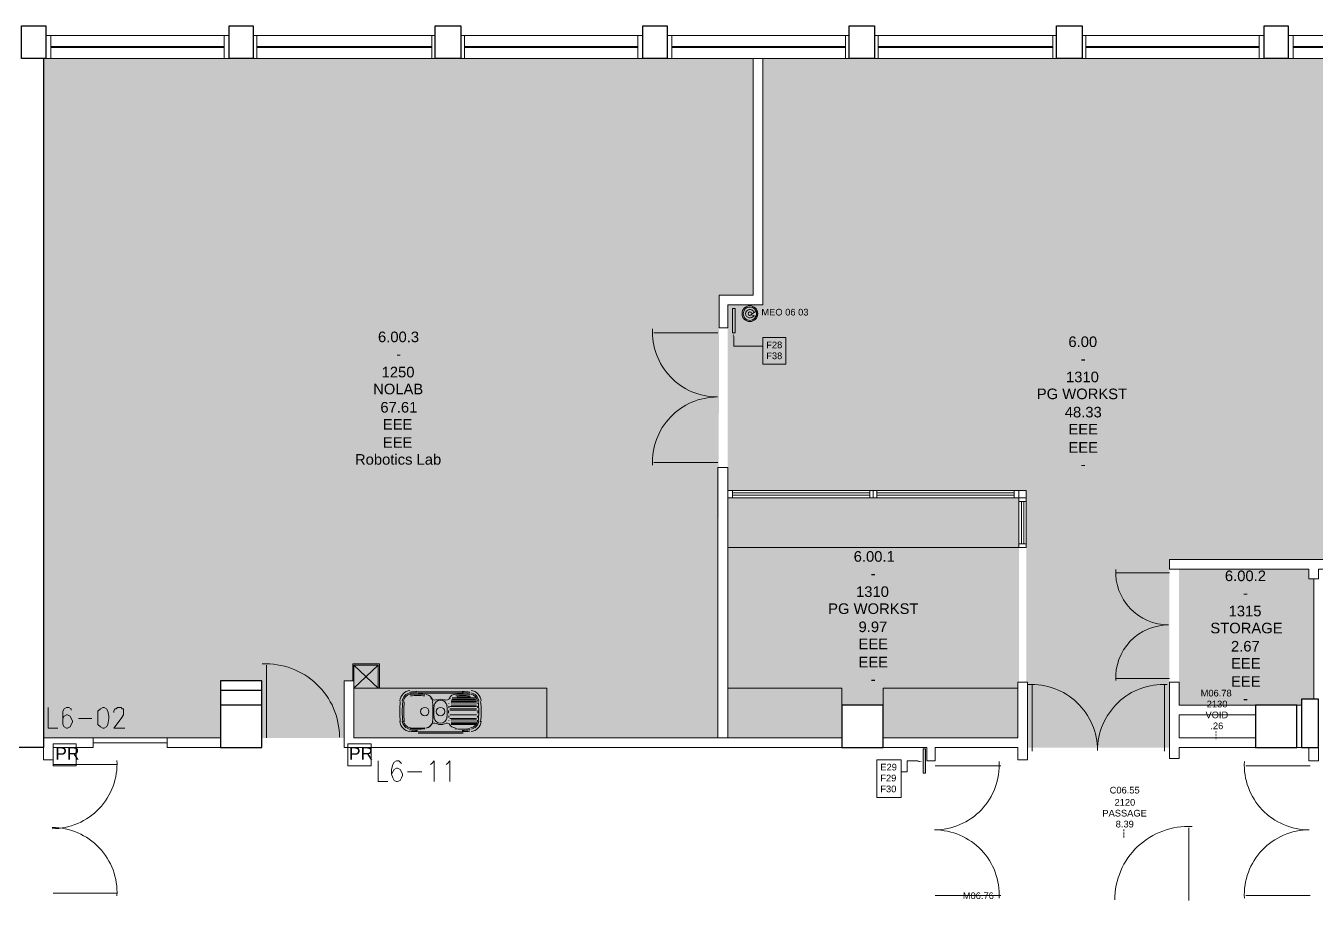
# Model space of a CAD drawing. Header units: millimetres. Extents: x 0 to 89.8, y 0 to 45.2.
# Drawn here: x 35.44 to 51.13, y 26.2 to 36.83 of the extents above; entities that cross this region are included whole.
import ezdxf

# ---------------------------------------------------------------- set-up
doc = ezdxf.new("R2010")
doc.units = ezdxf.units.MM
doc.layers.add('PDF_014406$_ps_FIRE_ALARM', color=7, linetype='Continuous', true_color=0x37dd00)
doc.layers.add('PDF_014406$HL-TMP', color=7, linetype='Continuous', true_color=0x800000)
for name, color, linetype in [('PDF_014406$_ps_TEXTBOLD$FIRE', 2, 'Continuous'), ('PDF_014406$BL', 7, 'Continuous'), ('PDF_014406$BL-SAN', 7, 'Continuous'), ('PDF_014406$DR', 7, 'Continuous'), ('PDF_014406$FI', 7, 'Continuous'), ('PDF_014406$FI-DSG', 7, 'Continuous'), ('PDF_014406$FT-FIXFIT', 7, 'Continuous'), ('PDF_014406$WA', 7, 'Continuous'), ('PDF_014406$WA-COL', 7, 'Continuous'), ('PDF_014406$WA-EXT', 7, 'Continuous'), ('PDF_014406$WA-PART', 7, 'Continuous'), ('PDF_014406$WN', 7, 'Continuous'), ('PDF_Text', 7, 'Continuous')]:
    doc.layers.add(name, color=color, linetype=linetype)
doc.styles.add('PDF ArialMT', font='arial.ttf')

msp = doc.modelspace()

# ---------------------------------------------------------------- linework, layer by layer
at = {"layer": 'PDF_014406$_ps_FIRE_ALARM', "lineweight": 0}
for points in [[(36.05, 27.826), (36.05, 28.092), (35.769, 28.092), (35.769, 27.826)], [(39.635, 27.826), (39.635, 28.092), (39.355, 28.092), (39.355, 27.826)]]:
    msp.add_lwpolyline(points, close=True, dxfattribs=at)
at = {"layer": 'PDF_014406$_ps_TEXTBOLD$FIRE', "lineweight": 20}
for points in [[(35.71, 28.535), (35.71, 28.284), (35.828, 28.284)], [(35.991, 28.505), (35.991, 28.52), (35.961, 28.535), (35.932, 28.535), (35.902, 28.52), (35.887, 28.49), (35.887, 28.431), (35.887, 28.372), (35.887, 28.328), (35.902, 28.299), (35.932, 28.284), (35.946, 28.284), (35.976, 28.299), (35.991, 28.328), (36.006, 28.358), (36.006, 28.372), (35.991, 28.402), (35.976, 28.431), (35.946, 28.446), (35.932, 28.446), (35.902, 28.431), (35.887, 28.402), (35.887, 28.372)], [(36.079, 28.402), (36.242, 28.402)], [(36.507, 28.476), (36.507, 28.49), (36.522, 28.52), (36.537, 28.52), (36.551, 28.535), (36.596, 28.535), (36.61, 28.52), (36.625, 28.52), (36.625, 28.49), (36.625, 28.461), (36.625, 28.446), (36.596, 28.402), (36.507, 28.284), (36.64, 28.284)], [(39.723, 27.886), (39.723, 27.635), (39.841, 27.635)], [(40.004, 27.856), (39.989, 27.871), (39.974, 27.886), (39.945, 27.886), (39.915, 27.871), (39.9, 27.841), (39.886, 27.782), (39.886, 27.723), (39.9, 27.679), (39.915, 27.649), (39.945, 27.635), (39.959, 27.635), (39.989, 27.649), (40.004, 27.679), (40.019, 27.708), (40.019, 27.723), (40.004, 27.753), (39.989, 27.782), (39.959, 27.797), (39.945, 27.797), (39.915, 27.782), (39.9, 27.753), (39.886, 27.723)], [(40.358, 27.841), (40.373, 27.856), (40.402, 27.886), (40.402, 27.635)], [(40.55, 27.841), (40.564, 27.856), (40.594, 27.886), (40.594, 27.635)], [(40.078, 27.753), (40.255, 27.753)]]:
    msp.add_lwpolyline(points, dxfattribs=at)
msp.add_lwpolyline([(36.374, 28.535), (36.345, 28.52), (36.315, 28.49), (36.315, 28.431), (36.315, 28.402), (36.315, 28.328), (36.345, 28.299), (36.374, 28.284), (36.389, 28.284), (36.419, 28.299), (36.433, 28.328), (36.448, 28.402), (36.448, 28.431), (36.433, 28.49), (36.419, 28.52), (36.389, 28.535)], close=True, dxfattribs=at)
at = {"layer": 'PDF_014406$BL', "lineweight": 9}
for points in [[(37.909, 36.708), (35.681, 36.708)], [(40.417, 36.708), (38.204, 36.708)], [(42.94, 36.708), (40.727, 36.708)], [(45.448, 36.708), (43.235, 36.708)], [(47.971, 36.708), (45.758, 36.708)], [(50.494, 36.708), (48.281, 36.708)], [(53.002, 36.708), (50.789, 36.708)], [(35.681, 36.428), (37.909, 36.428)], [(38.204, 36.428), (40.417, 36.428)], [(40.727, 36.428), (42.94, 36.428)], [(43.235, 36.428), (45.448, 36.428)], [(45.758, 36.428), (47.971, 36.428)], [(48.281, 36.428), (50.494, 36.428)], [(50.789, 36.428), (53.002, 36.428)], [(47.513, 31.176), (45.743, 31.176), (43.972, 31.176)], [(43.972, 31.087), (45.743, 31.087), (47.513, 31.087), (47.513, 30.482)], [(47.602, 30.482), (47.602, 31.087)]]:
    msp.add_lwpolyline(points, dxfattribs=at)
for points in [[(47.513, 31.087), (47.602, 31.087), (47.602, 31.176), (47.513, 31.176)], [(47.513, 31.176), (47.602, 31.176), (47.602, 31.087), (47.513, 31.087)]]:
    msp.add_lwpolyline(points, close=True, dxfattribs=at)
at = {"layer": 'PDF_014406$BL', "lineweight": 20}
msp.add_lwpolyline([(47.513, 31.087), (47.602, 31.087), (47.602, 31.176)], dxfattribs=at)
at = {"layer": 'PDF_014406$BL-SAN', "lineweight": 9}
for points in [[(40.21, 28.726), (40.756, 28.726)], [(40.21, 28.712), (40.756, 28.712)], [(40.21, 28.697), (40.21, 28.697)], [(40.609, 28.623), (40.918, 28.623)], [(40.609, 28.608), (40.918, 28.608)], [(40.609, 28.608), (40.609, 28.608)], [(40.609, 28.594), (40.918, 28.594)], [(40.609, 28.579), (40.609, 28.579)], [(40.609, 28.564), (40.918, 28.564)], [(40.623, 28.653), (40.904, 28.653)], [(40.623, 28.638), (40.904, 28.638)], [(40.623, 28.638), (40.623, 28.638)], [(40.682, 28.667), (40.845, 28.667)], [(40.682, 28.667), (40.682, 28.667)], [(40.756, 28.697), (40.756, 28.697)], [(40.845, 28.667), (40.845, 28.667)], [(40.904, 28.638), (40.904, 28.638)], [(40.904, 28.638), (40.904, 28.638)], [(40.918, 28.608), (40.918, 28.608)], [(40.918, 28.579), (40.918, 28.579)], [(40.594, 28.549), (40.918, 28.549)], [(40.594, 28.549), (40.594, 28.549)], [(40.594, 28.52), (40.918, 28.52)], [(40.594, 28.52), (40.594, 28.52)], [(40.594, 28.505), (40.918, 28.505)], [(40.594, 28.49), (40.594, 28.49)], [(40.594, 28.461), (40.594, 28.461)], [(40.594, 28.431), (40.594, 28.431)], [(40.594, 28.402), (40.918, 28.402)], [(40.594, 28.402), (40.594, 28.402)], [(40.918, 28.549), (40.918, 28.549)], [(40.918, 28.52), (40.918, 28.52)], [(40.918, 28.49), (40.918, 28.49)], [(40.918, 28.461), (40.918, 28.461)], [(40.918, 28.431), (40.918, 28.431)], [(40.918, 28.402), (40.918, 28.402)], [(40.609, 28.387), (40.918, 28.387)], [(40.609, 28.372), (40.609, 28.372)], [(40.609, 28.372), (40.609, 28.372)], [(40.609, 28.358), (40.918, 28.358)], [(40.609, 28.343), (40.918, 28.343)], [(40.609, 28.343), (40.609, 28.343)], [(40.609, 28.328), (40.918, 28.328)], [(40.918, 28.372), (40.918, 28.372)], [(40.918, 28.372), (40.918, 28.372)], [(40.918, 28.343), (40.918, 28.343)], [(40.21, 28.24), (40.756, 28.24)], [(40.21, 28.225), (40.756, 28.225)]]:
    msp.add_lwpolyline(points, dxfattribs=at)
for points in [[(40.021, 28.607, 0.047637), (40.021, 28.364, -0.047637)], [(40.114, 28.699, 0.351006), (40.03, 28.613, -0.351006)], [(40.939, 28.364, 0.047637), (40.939, 28.607, -0.047637)], [(40.431, 28.339, 0.402356), (40.362, 28.321, -0.402356)]]:
    msp.add_lwpolyline(points, format="xyb", close=True, dxfattribs=at)
for points in [[(40.289, 28.694, 0.031336), (40.199, 28.699, 0.031336), (40.11, 28.694)], [(40.387, 28.61, 0.350951), (40.303, 28.696, -0.226572), (40.369, 28.654)], [(40.835, 28.694, 0.031336), (40.745, 28.699, 0.031336), (40.656, 28.694)], [(40.114, 28.287, -0.351006), (40.03, 28.373, 0.351006), (40.114, 28.287, 0.062736), (40.291, 28.289)], [(40.11, 28.277, 0.031336), (40.199, 28.272, 0.031336), (40.289, 28.277)], [(40.369, 28.332, -0.226572), (40.303, 28.285, 0.350951), (40.387, 28.371)], [(40.528, 28.339, -0.402356), (40.597, 28.321, 0.402356), (40.528, 28.339, -0.2625), (40.436, 28.34, 0.2625), (40.528, 28.339)], [(40.656, 28.277, 0.031336), (40.745, 28.272, 0.031336), (40.835, 28.277)], [(40.846, 28.287, 0.351006), (40.929, 28.373, 0.001059), (40.929, 28.382)]]:
    msp.add_lwpolyline(points, format="xyb", dxfattribs=at)
msp.add_lwpolyline([(40.918, 28.446), (40.594, 28.446)], close=True, dxfattribs=at)
for centre in [(40.288, 28.486), (40.288, 28.486), (40.48, 28.486), (40.48, 28.486)]:
    msp.add_circle(centre, 0.0516, dxfattribs=at)
for centre, radius, start, end in [((40.126, 28.604), 0.14, 97.1795, 174.5453), ((40.199, 27.984), 0.745, 90, 97.1795), ((40.199, 27.984), 0.73, 89.9999, 97.1796), ((40.745, 27.984), 0.745, 82.8205, 90), ((40.745, 27.984), 0.73, 82.8204, 90.0001), ((40.834, 28.604), 0.14, 5.4547, 82.8205), ((41.291, 28.486), 1.306, 174.5453, 185.4547), ((40.126, 28.604), 0.111, 97.1797, 174.5452), ((41.295, 28.483), 1.262, 174.5465, 185.4535), ((40.203, 27.981), 0.701, 82.8203, 97.1797), ((40.406, 28.677), 0.0516, 211.756, 299.4269), ((39.126, 28.483), 1.262, 354.5465, 5.4535), ((40.48, 28.545), 0.0811, 8.789, 171.211), ((40.908, 28.486), 0.509, 171.211, 188.789), ((40.483, 28.542), 0.0959, 60.5834, 119.4166), ((40.553, 28.677), 0.0516, 240.5731, 328.244), ((40.052, 28.486), 0.509, 351.211, 8.789), ((41.779, 28.488), 1.2, 175.1621, 175.4048), ((40.671, 28.604), 0.0959, 97.1797, 148.244), ((40.749, 27.981), 0.701, 83.1134, 96.8866), ((40.834, 28.604), 0.0959, 5.4548, 82.8203), ((40.834, 28.604), 0.111, 5.4548, 82.8203), ((39.733, 28.488), 1.2, 4.5952, 4.8379), ((39.668, 28.486), 1.306, 354.5453, 5.4547), ((40.48, 28.427), 0.0811, 188.789, 351.211), ((41.843, 28.483), 1.264, 179.3092, 180.6908), ((41.789, 28.486), 1.209, 176.8894, 177.8577), ((41.789, 28.48), 1.209, 182.1423, 183.1106), ((39.724, 28.486), 1.209, 2.1423, 3.1106), ((39.724, 28.48), 1.209, 356.8894, 357.8577), ((39.669, 28.483), 1.264, 359.3092, 0.6908), ((40.126, 28.382), 0.14, 185.4547, 262.8205), ((40.126, 28.382), 0.111, 185.4548, 262.8203), ((40.199, 28.987), 0.745, 262.8205, 270), ((40.199, 28.987), 0.73, 262.8204, 270.0001), ((41.779, 28.478), 1.2, 184.5952, 184.8379), ((40.671, 28.382), 0.0959, 211.756, 262.8203), ((40.745, 28.987), 0.73, 269.9999, 277.1796), ((40.745, 28.987), 0.745, 270, 277.1795), ((40.834, 28.382), 0.111, 277.1797, 354.5452), ((40.834, 28.382), 0.14, 277.1795, 354.5453)]:
    msp.add_arc(centre, radius, start, end, dxfattribs=at)
at = {"layer": 'PDF_014406$DR', "lineweight": 0}
for points in [[(43.059, 33.142, 0.429409), (43.847, 32.312, 0.429409), (43.059, 31.482)], [(48.691, 30.215, 0.429403), (49.332, 29.54, 0.429403), (48.691, 28.866)], [(49.315, 28.816, 0.429403), (48.469, 28.013, 0.429403), (47.623, 28.816)], [(47.273, 26.217, 0.429403), (46.485, 27.047, 0.429403), (47.273, 27.877)], [(50.255, 27.877, 0.429403), (51.044, 27.047, 0.429403), (50.255, 26.217)]]:
    msp.add_lwpolyline(points, format="xyb", dxfattribs=at)
for points in [[(43.854, 33.094), (43.073, 33.094), (43.854, 33.094)], [(43.854, 31.515), (43.073, 31.515), (43.854, 31.515)], [(49.343, 30.172), (48.694, 30.172), (49.343, 30.172)], [(38.366, 28.166), (38.366, 29.051), (38.366, 28.166)], [(49.343, 28.889), (48.694, 28.889), (49.343, 28.889)], [(47.676, 28.004), (47.676, 28.815), (47.676, 28.004)], [(49.284, 28.004), (49.284, 28.815), (49.284, 28.004)], [(35.769, 27.841), (36.551, 27.841), (35.769, 27.841)], [(46.495, 27.826), (47.292, 27.826), (46.495, 27.826)], [(51.054, 27.826), (50.272, 27.826), (51.054, 27.826)], [(49.579, 26.189), (49.579, 27.074), (49.579, 26.189)], [(35.769, 26.277), (36.551, 26.277), (35.769, 26.277)], [(46.495, 26.248), (47.292, 26.248), (46.495, 26.248)], [(51.054, 26.248), (50.272, 26.248), (51.054, 26.248)]]:
    msp.add_lwpolyline(points, dxfattribs=at)
for centre, radius, start, end in [((38.359, 28.173), 0.893, 0.0002, 92.9561), ((35.758, 27.851), 0.789, 270, 2.9553), ((35.758, 26.287), 0.789, 357.0447, 90), ((49.572, 26.196), 0.893, 87.0438, 180.0001)]:
    msp.add_arc(centre, radius, start, end, dxfattribs=at)
at = {"layer": 'PDF_014406$FI', "lineweight": 9}
msp.add_lwpolyline([(44.327, 33.285), (44.253, 33.315), (44.327, 33.359)], close=True, dxfattribs=at)
for radius in [0.0959, 0.0811]:
    msp.add_circle((44.242, 33.325), radius, dxfattribs=at)
for radius, start, end in [(0.0516, 22.7692, 337.2308), (0.0221, 22.7697, 337.2303)]:
    msp.add_arc((44.242, 33.325), radius, start, end, dxfattribs=at)
at = {"layer": 'PDF_014406$FI-DSG', "lineweight": 9}
for points in [[(44.032, 33.389), (44.032, 33.094), (44.061, 33.094), (44.061, 33.389)], [(44.4, 33.035), (44.681, 33.035), (44.681, 32.71), (44.4, 32.71)], [(46.348, 28.033), (46.348, 27.738), (46.377, 27.738), (46.377, 28.033)], [(45.787, 27.9), (46.082, 27.9), (46.082, 27.443), (45.787, 27.443)]]:
    msp.add_lwpolyline(points, close=True, dxfattribs=at)
for points in [[(44.046, 33.049), (44.046, 32.931), (44.312, 32.931), (44.4, 32.931)], [(46.289, 27.886), (46.156, 27.886), (46.156, 27.753), (46.082, 27.753)]]:
    msp.add_lwpolyline(points, dxfattribs=at)
at = {"layer": 'PDF_014406$FI-DSG', "transparency": 33554559}
for points in [[(44.061, 33.389), (44.032, 33.389), (44.061, 33.094)], [(44.032, 33.389), (44.061, 33.094), (44.032, 33.094)], [(44.032, 33.049), (44.046, 33.094), (44.046, 33.049)], [(46.377, 28.033), (46.348, 28.033), (46.377, 27.738)], [(46.348, 28.033), (46.377, 27.738), (46.348, 27.738)], [(46.289, 27.886), (46.348, 27.886), (46.289, 27.871)]]:
    msp.add_solid(points, dxfattribs=at)
at = {"layer": 'PDF_014406$FT-FIXFIT', "lineweight": 0}
for points in [[(47.513, 30.482), (43.972, 30.482)], [(39.738, 28.771), (39.738, 29.066), (39.414, 29.066), (39.414, 28.859)], [(39.723, 29.051), (39.428, 28.771), (41.774, 28.771), (41.774, 28.166)], [(39.428, 29.051), (39.723, 28.771), (39.723, 29.051), (39.428, 29.051), (39.428, 28.859)], [(45.359, 28.564), (45.359, 28.771), (43.972, 28.771)], [(47.499, 28.771), (45.861, 28.771), (45.861, 28.564)]]:
    msp.add_lwpolyline(points, dxfattribs=at)
at = {"layer": 'PDF_014406$HL-TMP', "lineweight": 0}
for points in [[(49.461, 28.564), (49.461, 28.564), (49.461, 28.564)], [(45.861, 28.166), (45.861, 28.166), (45.861, 28.166)]]:
    msp.add_lwpolyline(points, close=True, dxfattribs=at)
msp.add_lwpolyline([(45.861, 28.166), (45.861, 28.166), (45.861, 28.166)], dxfattribs=at)
msp.add_lwpolyline([(45.861, 28.166), (45.861, 28.166), (45.861, 28.166)], dxfattribs=at)
at = {"layer": 'PDF_014406$HL-TMP', "transparency": 33554559}
for points in [[(44.282, 36.428), (35.651, 36.428), (44.282, 33.551)], [(35.651, 36.428), (44.282, 33.551), (35.651, 33.551)], [(51.836, 36.428), (44.4, 36.428), (51.836, 33.433)], [(44.4, 36.428), (51.836, 33.433), (44.4, 33.433)], [(43.869, 33.551), (35.651, 33.551), (43.854, 28.859)], [(35.651, 33.551), (43.854, 28.859), (35.651, 28.859)], [(51.836, 33.433), (44.4, 33.433), (43.972, 33.433)], [(51.836, 33.433), (43.972, 33.433), (51.836, 32.312)], [(43.972, 33.433), (51.836, 32.312), (43.972, 32.312)], [(44.4, 33.433), (51.836, 33.433), (51.836, 33.433)], [(52.603, 32.312), (43.972, 32.312), (52.603, 31.176)], [(43.972, 32.312), (52.603, 31.176), (43.972, 31.176)], [(47.513, 31.087), (43.972, 31.087), (47.513, 28.844)], [(43.972, 31.087), (47.513, 28.844), (43.972, 28.844)], [(52.603, 31.176), (47.602, 31.176), (52.603, 30.335)], [(47.602, 31.176), (52.603, 30.335), (47.602, 30.335)], [(49.343, 30.335), (47.602, 30.335), (49.343, 28.844)], [(47.602, 30.335), (49.343, 28.844), (47.602, 28.844)], [(49.461, 30.217), (51.04, 30.217), (51.04, 30.217)], [(51.04, 30.217), (51.04, 30.217), (49.461, 30.217)], [(51.04, 30.217), (49.461, 30.217), (51.04, 30.099)], [(49.461, 30.217), (51.04, 30.099), (49.461, 30.099)], [(51.099, 30.099), (49.461, 30.099), (51.099, 28.844)], [(49.461, 30.099), (51.099, 28.844), (49.461, 28.844)], [(37.805, 28.859), (37.805, 28.859), (35.651, 28.859)], [(37.805, 28.859), (35.651, 28.859), (38.307, 28.859)], [(37.805, 28.859), (35.651, 28.859), (37.805, 28.166)], [(35.651, 28.859), (37.805, 28.166), (35.651, 28.166)], [(38.307, 28.859), (43.854, 28.859), (43.854, 28.859)], [(43.854, 28.859), (43.854, 28.859), (38.307, 28.859)], [(39.31, 28.859), (38.307, 28.859), (39.31, 28.166)], [(38.307, 28.859), (39.31, 28.166), (38.307, 28.166)], [(43.854, 28.859), (39.428, 28.859), (43.854, 28.166)], [(39.428, 28.859), (43.854, 28.166), (39.428, 28.166)], [(47.499, 28.844), (47.499, 28.844), (43.972, 28.844)], [(47.499, 28.844), (43.972, 28.844), (47.513, 28.844)], [(47.499, 28.844), (43.972, 28.844), (47.499, 28.564)], [(43.972, 28.844), (47.499, 28.564), (43.972, 28.564)], [(49.343, 28.844), (47.602, 28.844), (47.617, 28.844)], [(47.602, 28.844), (49.343, 28.844), (49.343, 28.844)], [(49.343, 28.048), (47.617, 28.048), (47.617, 28.844)], [(47.617, 28.844), (49.343, 28.844), (49.343, 28.048)], [(51.099, 28.844), (49.461, 28.844), (51.099, 28.638)], [(49.461, 28.844), (51.099, 28.638), (49.461, 28.638)], [(45.359, 28.564), (45.359, 28.564), (43.972, 28.564)], [(45.359, 28.564), (43.972, 28.564), (45.861, 28.564)], [(45.359, 28.564), (43.972, 28.564), (45.359, 28.166)], [(43.972, 28.564), (45.359, 28.166), (43.972, 28.166)], [(47.499, 28.564), (45.861, 28.564), (47.499, 28.166)], [(45.861, 28.564), (47.499, 28.166), (45.861, 28.166)], [(50.951, 28.638), (49.461, 28.638), (50.951, 28.564)], [(49.461, 28.638), (50.951, 28.564), (49.461, 28.564)], [(49.461, 28.564), (50.951, 28.564), (50.951, 28.564)], [(45.861, 28.166), (47.499, 28.166), (47.499, 28.166)], [(49.343, 28.048), (49.343, 28.048), (47.617, 28.048)]]:
    msp.add_solid(points, dxfattribs=at)
at = {"layer": 'PDF_014406$WA', "lineweight": 20}
for points in [[(44.4, 36.428), (44.4, 33.433), (43.972, 33.433), (43.972, 33.153), (43.869, 33.153), (43.869, 33.551), (44.282, 33.551), (44.282, 36.428)], [(43.972, 31.102), (43.972, 31.456), (43.854, 31.456), (43.854, 28.771), (43.854, 28.166)], [(43.972, 31.456), (43.972, 28.771), (43.972, 28.166)], [(45.359, 28.166), (39.428, 28.166), (39.428, 28.859), (39.31, 28.859), (39.31, 28.048), (45.359, 28.048)], [(45.861, 28.048), (46.392, 28.048), (46.392, 27.886), (46.495, 27.886), (46.495, 28.048), (47.499, 28.048), (47.499, 27.9), (47.617, 27.9), (47.617, 28.844), (47.499, 28.844), (47.499, 28.166), (45.861, 28.166)], [(50.39, 28.564), (49.461, 28.564), (49.461, 28.844), (49.343, 28.844), (49.343, 27.915), (49.461, 27.915), (49.461, 28.048), (50.39, 28.048)], [(50.892, 28.564), (50.951, 28.564)], [(50.39, 28.446), (49.461, 28.446), (49.461, 28.166), (50.39, 28.166)], [(35.651, 28.048), (35.651, 27.9), (35.769, 27.9), (35.769, 28.048), (36.256, 28.048), (36.256, 28.166), (35.651, 28.166)], [(37.805, 28.166), (37.156, 28.166), (37.156, 28.048), (37.805, 28.048)], [(50.892, 28.048), (50.951, 28.048)], [(51.04, 28.048), (51.04, 27.886), (51.158, 27.886), (51.158, 28.048)]]:
    msp.add_lwpolyline(points, dxfattribs=at)
msp.add_lwpolyline([(51.954, 32.43), (51.954, 32.533), (51.836, 32.533), (51.836, 32.312), (52.603, 32.312), (52.603, 30.335), (49.343, 30.335), (49.343, 30.217), (51.04, 30.217), (51.04, 30.099), (51.158, 30.099), (51.158, 30.217), (52.721, 30.217), (52.721, 32.326), (52.795, 32.326), (52.795, 32.43)], close=True, dxfattribs=at)
at = {"layer": 'PDF_014406$WA-COL', "lineweight": 25}
for points in [[(35.386, 36.826), (35.681, 36.826), (35.681, 36.428), (35.386, 36.428)], [(38.204, 36.428), (37.909, 36.428), (37.909, 36.826), (38.204, 36.826)], [(40.417, 36.826), (40.727, 36.826), (40.727, 36.428), (40.417, 36.428)], [(42.94, 36.826), (43.235, 36.826), (43.235, 36.428), (42.94, 36.428)], [(45.448, 36.428), (45.448, 36.826), (45.758, 36.826), (45.758, 36.428)], [(47.971, 36.428), (47.971, 36.826), (48.281, 36.826), (48.281, 36.428)], [(50.494, 36.428), (50.494, 36.826), (50.789, 36.826), (50.789, 36.428)], [(38.307, 28.048), (38.307, 28.564), (37.805, 28.564), (37.805, 28.048)], [(45.861, 28.048), (45.861, 28.564), (45.359, 28.564), (45.359, 28.048)], [(50.892, 28.048), (50.892, 28.564), (50.39, 28.564), (50.39, 28.048)], [(51.158, 28.048), (51.158, 28.638), (50.951, 28.638), (50.951, 28.048)]]:
    msp.add_lwpolyline(points, close=True, dxfattribs=at)
for points in [[(38.307, 28.564), (38.307, 28.859), (37.805, 28.859), (37.805, 28.564)], [(38.307, 28.741), (37.805, 28.741)]]:
    msp.add_lwpolyline(points, dxfattribs=at)
at = {"layer": 'PDF_014406$WA-EXT', "lineweight": 25}
msp.add_lwpolyline([(35.651, 36.428), (35.651, 28.048), (30.856, 28.048)], dxfattribs=at)
at = {"layer": 'PDF_014406$WA-PART', "lineweight": 18}
for points in [[(51.099, 30.099), (51.099, 28.638)], [(36.256, 28.166), (37.156, 28.166)], [(36.256, 28.107), (37.156, 28.107)]]:
    msp.add_lwpolyline(points, dxfattribs=at)
at = {"layer": 'PDF_014406$WN', "lineweight": 0}
for points in [[(35.681, 36.708), (35.681, 36.428)], [(35.74, 36.708), (35.74, 36.428)], [(35.74, 36.575), (37.85, 36.575)], [(35.74, 36.561), (37.85, 36.561)], [(37.85, 36.428), (37.85, 36.708)], [(37.909, 36.428), (37.909, 36.708)], [(38.204, 36.708), (38.204, 36.428)], [(38.248, 36.708), (38.248, 36.428)], [(38.248, 36.575), (40.373, 36.575)], [(38.248, 36.561), (40.373, 36.561)], [(40.373, 36.428), (40.373, 36.708)], [(40.417, 36.428), (40.417, 36.708)], [(40.727, 36.708), (40.727, 36.428)], [(40.771, 36.708), (40.771, 36.428)], [(40.771, 36.575), (42.881, 36.575)], [(40.771, 36.561), (42.881, 36.561)], [(42.881, 36.428), (42.881, 36.708)], [(42.94, 36.428), (42.94, 36.708)], [(43.235, 36.708), (43.235, 36.428)], [(43.294, 36.708), (43.294, 36.428)], [(43.294, 36.575), (45.404, 36.575)], [(43.294, 36.561), (45.404, 36.561)], [(45.404, 36.428), (45.404, 36.708)], [(45.448, 36.428), (45.448, 36.708)], [(45.758, 36.708), (45.758, 36.428)], [(45.802, 36.708), (45.802, 36.428)], [(45.802, 36.575), (47.926, 36.575)], [(45.802, 36.561), (47.926, 36.561)], [(47.926, 36.428), (47.926, 36.708)], [(47.971, 36.428), (47.971, 36.708)], [(48.281, 36.708), (48.281, 36.428)], [(48.325, 36.708), (48.325, 36.428)], [(48.325, 36.575), (50.435, 36.575)], [(48.325, 36.561), (50.435, 36.561)], [(50.435, 36.428), (50.435, 36.708)], [(50.494, 36.428), (50.494, 36.708)], [(50.789, 36.708), (50.789, 36.428)], [(50.848, 36.708), (50.848, 36.428)], [(50.848, 36.575), (52.958, 36.575)], [(50.848, 36.561), (52.958, 36.561)], [(43.972, 31.087), (43.972, 31.176)], [(44.032, 31.087), (44.032, 31.176)], [(44.032, 31.146), (45.699, 31.146)], [(44.032, 31.117), (45.699, 31.117)], [(45.699, 31.176), (45.699, 31.087)], [(45.787, 31.176), (45.787, 31.087)], [(47.454, 31.146), (45.787, 31.146)], [(47.454, 31.117), (45.787, 31.117)], [(47.454, 31.087), (47.454, 31.176)], [(47.602, 31.087), (47.513, 31.087), (47.513, 31.176)], [(47.602, 31.043), (47.513, 31.043)], [(47.543, 31.043), (47.543, 30.526)], [(47.572, 31.043), (47.572, 30.526)], [(47.513, 30.526), (47.602, 30.526)], [(47.513, 30.482), (47.602, 30.482)]]:
    msp.add_lwpolyline(points, dxfattribs=at)
msp.add_lwpolyline([(45.743, 31.087), (45.743, 31.176)], close=True, dxfattribs=at)

# ---------------------------------------------------------------- texts
at = {"layer": 'PDF_Text', "attachment_point": 4, "style": 'PDF ArialMT'}
for s, insert, char_height in [('MEO 06 03', (44.382, 33.343), 0.081), ('6.00.3', (39.72, 33.042), 0.1286), ('F28', (44.441, 32.945), 0.081), ('6.00', (48.115, 32.983), 0.1286), ('-', (39.941, 32.836), 0.129), ('F38', (44.441, 32.812), 0.081), ('1250', (39.764, 32.614), 0.1286), ('-', (48.263, 32.777), 0.129), ('1310', (48.086, 32.555), 0.1286), ('NOLAB', (39.661, 32.408), 0.1286), ('PG WORKST', (47.731, 32.349), 0.1286), ('67.61', (39.749, 32.186), 0.1286), ('48.33', (48.071, 32.127), 0.1286), ('EEE', (39.779, 31.98), 0.1286), ('EEE', (48.115, 31.921), 0.1286), ('EEE', (39.779, 31.758), 0.1286), ('EEE', (48.115, 31.699), 0.1286), ('Robotics Lab', (39.44, 31.552), 0.12862), ('-', (48.263, 31.493), 0.129), ('6.00.1', (45.504, 30.372), 0.1286), ('-', (45.71, 30.165), 0.129), ('6.00.2', (50.018, 30.136), 0.1286), ('1310', (45.533, 29.944), 0.1286), ('-', (50.24, 29.929), 0.129), ('PG WORKST', (45.194, 29.737), 0.1286), ('1315', (50.063, 29.708), 0.1286), ('9.97', (45.563, 29.516), 0.1286), ('STORAGE', (49.841, 29.501), 0.1286), ('EEE', (45.563, 29.309), 0.1286), ('2.67', (50.092, 29.28), 0.1286), ('EEE', (45.563, 29.088), 0.1286), ('EEE', (50.092, 29.073), 0.1286), ('-', (45.71, 28.881), 0.129), ('EEE', (50.092, 28.852), 0.1286), ('M06.78', (49.723, 28.71), 0.081), ('2130', (49.797, 28.577), 0.081), ('-', (50.24, 28.645), 0.129), ('VOID', (49.782, 28.445), 0.081), ('.26', (49.841, 28.312), 0.081), ('E29', (45.828, 27.81), 0.081), ('F29', (45.828, 27.677), 0.081), ('F30', (45.828, 27.545), 0.081), ('C06.55', (48.617, 27.53), 0.081), ('2120', (48.676, 27.382), 0.081), ('PASSAGE', (48.528, 27.25), 0.081), ('8.39', (48.69, 27.117), 0.081), ('M06.76', (46.831, 26.246), 0.081)]:
    msp.add_mtext(s, dxfattribs=dict(at, insert=insert, char_height=char_height))
at = {"layer": 'PDF_Text', "char_height": 0.081, "attachment_point": 4, "rotation": 270, "style": 'PDF ArialMT'}
for insert in [(49.919, 28.256), (48.798, 27.061)]:
    msp.add_mtext('---', dxfattribs=dict(at, insert=insert))
at = {"layer": 'PDF_Text', "color": 2, "char_height": 0.1519, "attachment_point": 4, "style": 'PDF ArialMT'}
for insert in [(35.795, 27.978), (39.366, 27.978)]:
    msp.add_mtext('PR', dxfattribs=dict(at, insert=insert))

doc.saveas('drawing.dxf')
